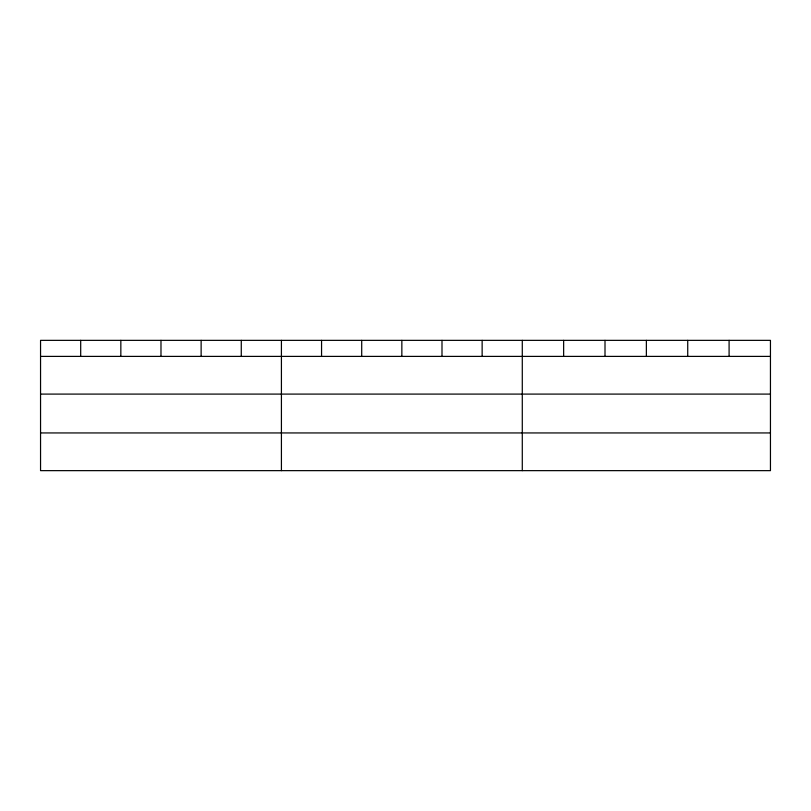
<?xml version="1.0" encoding="UTF-8"?>
<svg xmlns="http://www.w3.org/2000/svg" width="811" height="811" viewBox="0 0 811 811"><rect width="100%" height="100%" fill="white"/><g stroke="black" fill="none" stroke-linecap="round" stroke-linejoin="round"><path stroke-width="1.22" d="M770.45 394.095L770.45 340.356L40.55 340.356L40.55 470.644L770.45 470.644L770.45 394.095L40.55 394.095M40.55 356.394L770.45 356.394M40.55 432.942L770.45 432.942M729.089 340.356L729.089 356.394M687.728 340.356L687.728 356.394M646.367 340.356L646.367 356.394M605.006 340.356L605.006 356.394M563.645 340.356L563.645 356.394M522.284 340.356L522.284 470.644M482.139 340.356L482.139 356.394M441.995 340.356L441.995 356.394M401.85 340.356L401.85 356.394M361.706 340.356L361.706 356.394M321.561 340.356L321.561 356.394M281.417 340.356L281.417 470.644M241.272 340.356L241.272 356.394M201.128 340.356L201.128 356.394M160.983 340.356L160.983 356.394M120.839 340.356L120.839 356.394M80.694 340.356L80.694 356.394"/></g></svg>
